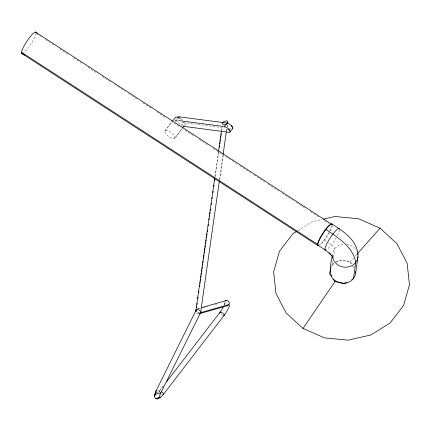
<?xml version="1.0" encoding="UTF-8"?>
<svg xmlns="http://www.w3.org/2000/svg" width="431" height="431" viewBox="0 0 431 431"><rect width="100%" height="100%" fill="white"/><g stroke="black" fill="none" stroke-linecap="round" stroke-linejoin="round"><path stroke-width="0.32" stroke-dasharray="2.15 1.62" d="M214.929 176.645L218.436 152.003M221.469 130.695L221.943 127.366M215.231 176.543L218.738 151.879M221.776 130.55L222.251 127.22M219.524 179.679L223.026 155.079M226.431 131.143L226.997 127.156M227.094 126.488L227.282 125.157M219.826 179.576L223.333 154.955M226.738 131.002L227.212 127.673M227.309 127.01L227.687 124.349M331.272 266.864L332.425 264.833L332.974 260.976M333.519 257.124L334.709 248.773L333.858 246.839L331.455 244.706L327.673 242.254M224.869 304.453L225.09 303.112L224.605 301.743M224.379 304.728L225.09 303.112M165.057 130.663L171.77 121.935M164.787 131.218L171.894 121.978M175.352 120.486L177.265 118.002M175.223 121.407A4.267 1.605 37.6 0 1 176.376 120.276L177.906 118.288M180.982 126.019L183.654 122.544L224.917 127.959M174.964 137.823L182.071 128.578M184.436 125.502L185.228 124.473M174.695 138.378A6.179 2.327 37.6 0 0 168.914 131.169A6.179 2.327 37.6 0 0 166.021 134.014A6.179 2.327 37.6 0 0 174.695 138.378L182.194 128.621M163.397 385.853L158.495 392.065M162.875 386.623L159.184 391.423L156.081 394.704L155.467 394.57M335.824 262.355L340.054 259.958L349.924 262.102L353.468 258.115M355.241 256.122L357.019 254.128M156.081 394.704L156.884 393.821M332.425 264.833L334.65 262.63M298.004 230.542L312.157 221.696L321.925 219.465M336.331 261.682L341.061 260.179A11.944 10.823 8.1 0 1 349.783 262.075L350.182 262.269A12.795 11.594 8.1 0 1 352.213 263.896M331.595 264.753L334.768 262.953M197.317 308.887L200.544 307.906M196.902 309.657L200.124 308.736M203.346 307.815L207.855 306.527M214.94 304.502L217.52 303.763M197.98 308.639L199.354 308.677L200.474 309.404M198.874 313.86L197.506 313.816L196.38 313.089M176.376 120.276L178.375 120.54M229.572 128.567L230.903 128.745M196.8 311.753L199.758 312.917M36.565 33.833L40.519 36.398M45.6 39.695L54.635 45.557M59.715 48.859L68.75 54.721M73.836 58.018L82.871 63.88M87.951 67.182L96.986 73.044M102.072 76.341L111.106 82.202M114.495 84.401L125.222 91.367M128.61 93.565L137.645 99.426M142.726 102.723L151.76 108.59M156.846 111.888L165.881 117.749M170.962 121.046L179.996 126.913M185.082 130.21L194.117 136.072M199.197 139.369L208.232 145.236M213.313 148.533L222.348 154.395M225.736 156.593L236.468 163.554M239.857 165.757L250.583 172.718M253.972 174.916L264.704 181.877M268.087 184.08L278.819 191.041M282.208 193.239L292.935 200.2M296.323 202.398L305.358 208.265M310.444 211.562L319.479 217.423M324.559 220.72L328.514 223.29M324.43 240.153L327.134 241.904M349.924 262.102L351.297 264.063M352.677 266.019L354.05 267.974M332.473 255.599A12.795 11.594 8.1 0 1 342.904 244.129M346.896 244.129A12.795 11.594 8.1 0 1 354.945 248.294L355.855 249.592A9.606 8.706 8.1 0 1 356.766 250.885M339.439 229.955A12.795 2.462 -57 0 1 338.998 231.662L338.093 233.893A12.795 2.462 -57 0 1 337.074 235.956M336.169 237.6A12.795 2.462 -57 0 1 326.569 249.786M353.84 265.862A12.795 11.594 8.1 0 1 354.481 266.945M184.732 122.738A6.179 2.327 37.6 0 1 182.367 125.06A6.179 2.327 37.6 0 1 175.552 119.602M180.95 118.881A6.179 2.327 37.6 0 1 182.625 120.222M332.42 225.402A12.795 2.462 -57 0 1 327.253 236.145A12.795 2.462 -57 0 1 319.543 245.228M331.902 225.488A12.795 2.462 -57 0 1 329.812 230.951M328.945 232.573A12.795 2.462 -57 0 1 319.446 245.029M35.999 33.467A12.795 2.462 -57 0 1 30.838 44.215A12.795 2.462 -57 0 1 23.129 53.293M183.654 122.544A4.267 1.605 37.6 0 1 182.017 121.989M178.687 119.322A4.267 1.605 37.6 0 1 178.186 118.595M224.95 304.927A2.634 2.527 74 0 1 224.341 302.363M222.978 315.557A2.634 0.991 37.6 0 1 220.807 314.151M159.707 392.614A2.634 0.991 37.6 0 1 160.402 391.17M157.536 390.545A2.634 1.331 26.4 0 1 159.917 391.671M198.556 312.734A2.634 1.331 26.4 0 1 197.926 312.48M198.933 310.013L197.102 309.577A2.634 1.331 26.4 0 1 198.933 310.013L200.059 310.74L198.933 310.013"/><path stroke-width="0.65" d="M355.688 272.882L357.972 256.828C358.457 241.188 343.647 231.231 331.832 223.98M195.997 310.482L196.261 309.841L156.119 390.772L154.848 394.44L154.594 396.515L154.648 397.258L156.081 398.777L157.46 398.95L160.424 397.517L163.521 394.236L224.201 315.303L227.53 310.239L229.432 305.929L228.942 304.555L199.758 312.917M195.782 311.171L214.735 177.976M218.528 151.34L221.372 131.358M196.541 307.842L196.735 306.506M197.015 304.507L197.209 303.176M197.872 298.511L198.061 297.174M198.723 292.509L198.917 291.178M199.58 286.513L199.768 285.177M200.054 283.178L200.243 281.847M200.431 280.511L200.625 279.18M200.905 277.181L201.099 275.851M201.288 274.515L201.476 273.184M201.762 271.185L201.95 269.849M202.139 268.518L202.328 267.182M202.613 265.184L202.802 263.853M202.996 262.517L203.184 261.186M203.47 259.187L203.658 257.851M203.847 256.52L204.035 255.184M204.321 253.186L204.51 251.855M204.703 250.519L204.984 248.52M205.178 247.189L205.366 245.859M205.652 243.854L205.84 242.524M206.029 241.193L206.217 239.857M206.503 237.858L206.691 236.527M206.885 235.191L207.074 233.861M207.359 231.862L207.548 230.526M208.211 225.86L208.399 224.529M209.067 219.864L209.256 218.528M209.541 216.529L209.73 215.198M209.919 213.862L210.107 212.531M210.393 210.533L210.581 209.197M211.244 204.531L211.438 203.2M212.1 198.535L212.289 197.204M212.952 192.538L213.146 191.202M213.808 186.537L213.997 185.206M214.66 180.541L214.853 179.204M219.406 147.213L219.594 145.883M219.88 143.884L220.069 142.548M220.257 141.217L220.446 139.881M220.731 137.882L220.92 136.552M221.114 135.215L221.302 133.885M160.424 397.517L159.19 397.258L160.456 393.589L200.598 312.653L219.336 181.009M223.118 154.417L226.334 131.811M332.231 256.31C330.399 265.205 328.061 274.531 335.011 281.502L344.881 283.652L346.993 282.45M333.249 278.976C336.536 282.359 341.6 284.024 346.217 282.892A10.942 9.913 8.1 0 0 352.838 279.137L353.49 278.501L355.774 262.441L357.283 259.774L357.972 256.828M155.041 394.058L154.594 396.515L155.483 392.609M201.078 311.322L200.598 312.653L199.537 313.606M330.518 269.197L330.782 268.066M330.841 267.985L329.51 273.674L331.434 276.39M353.398 278.588L351.761 279.751M222.655 122.964L222.579 124.096L223.107 124.607A5.199 2.624 -38.7 0 0 224.546 124.796C226.14 124.769 229.211 122.668 227.374 121.111A5.199 2.624 -38.7 0 0 225.936 120.922L223.721 121.795L222.655 122.964L223.274 122.156M195.933 310.476L196.261 309.841M223.188 307.422L219.858 312.491L166.565 381.823M296.873 231.248L292.913 233.726L279.53 251.133L273.626 271.821L275.915 293.295L286.119 312.96L303.004 328.449L335.011 281.502M200.598 312.653L200.808 312.373M172.686 120.949L175.051 117.868A6.179 2.327 37.6 0 1 180.508 118.584M178.283 117.792L179.048 116.801L226.965 123.088A4.267 1.605 37.6 0 1 231.242 125.55L232.433 127.037A4.267 1.605 37.6 0 1 232.18 128.826M182.464 128.066L184.042 126.014M179.016 120.621L224.292 126.558L226.965 123.088M227.207 123.562L227.827 122.754M229.922 132.096L232.595 128.621M357.461 253.627L380.072 228.198L396.956 243.687L407.16 263.357L409.45 284.832L403.545 305.52L390.163 322.927L370.919 334.957L348.124 340.156L324.543 337.893L303.004 328.449M201.185 307.723L226.167 300.585M199.51 313.676L227.379 305.714M323.228 219.169L334.952 216.497L358.538 218.754L380.072 228.198M183.644 126.369L228.899 132.306A4.267 1.605 37.6 0 0 229.766 130.512L228.57 129.025A4.267 1.605 37.6 0 0 224.292 126.558M154.848 394.44L155.467 394.57M24.422 55.157L22.137 53.681A12.795 2.462 -57 0 1 26.717 41.516A12.795 2.462 -57 0 1 35.951 32.4L331.854 224.422A12.795 2.462 -57 0 0 322.614 233.537A12.795 2.462 -57 0 0 318.04 245.702L21.598 53.331M35.412 32.05L37.691 33.532M325.955 229.443C338.109 237.67 353.048 246.871 355.774 262.441A12.795 11.594 8.1 0 1 342.597 266.902A12.795 11.594 8.1 0 1 332.684 257.42M21.55 52.264L317.453 244.285M318.019 245.261L325.577 250.169A12.795 2.462 -57 0 1 330.151 238.004A12.795 2.462 -57 0 1 339.391 228.893M325.039 249.818L330.496 254.322L329.171 252.884L332.608 256.838L331.714 255.163M231.242 125.55L232.433 127.037M228.57 129.025L229.766 130.512M331.692 255.157L333.136 257.927M357.8 253.794A9.606 8.706 8.1 0 1 357.886 254.802M355.72 271.67A12.795 11.594 8.1 0 1 353.49 278.501M318.557 245.616A12.795 2.462 -57 0 1 323.131 233.451A12.795 2.462 -57 0 1 332.371 224.335M177.841 117.394A4.267 1.605 37.6 0 1 179.048 116.801M225.014 301.221A2.634 2.527 74 0 1 229.13 302.244A2.634 2.527 74 0 1 226.722 305.773M220.074 313.229A2.634 0.991 37.6 0 1 222.186 312.793A2.634 0.991 37.6 0 1 223.829 315.67M161.512 391.725A2.634 0.991 37.6 0 1 163.419 393.708A2.634 0.991 37.6 0 1 162.778 394.602M160.601 392.539A2.634 1.331 26.4 0 1 159.432 393.853A2.634 1.331 26.4 0 1 156.372 392.404A2.634 1.331 26.4 0 1 156.48 390.588M196.391 311.322A2.634 1.331 26.4 0 1 196.116 310.891M159.804 397.387L156.081 398.777L159.804 397.387"/></g></svg>
